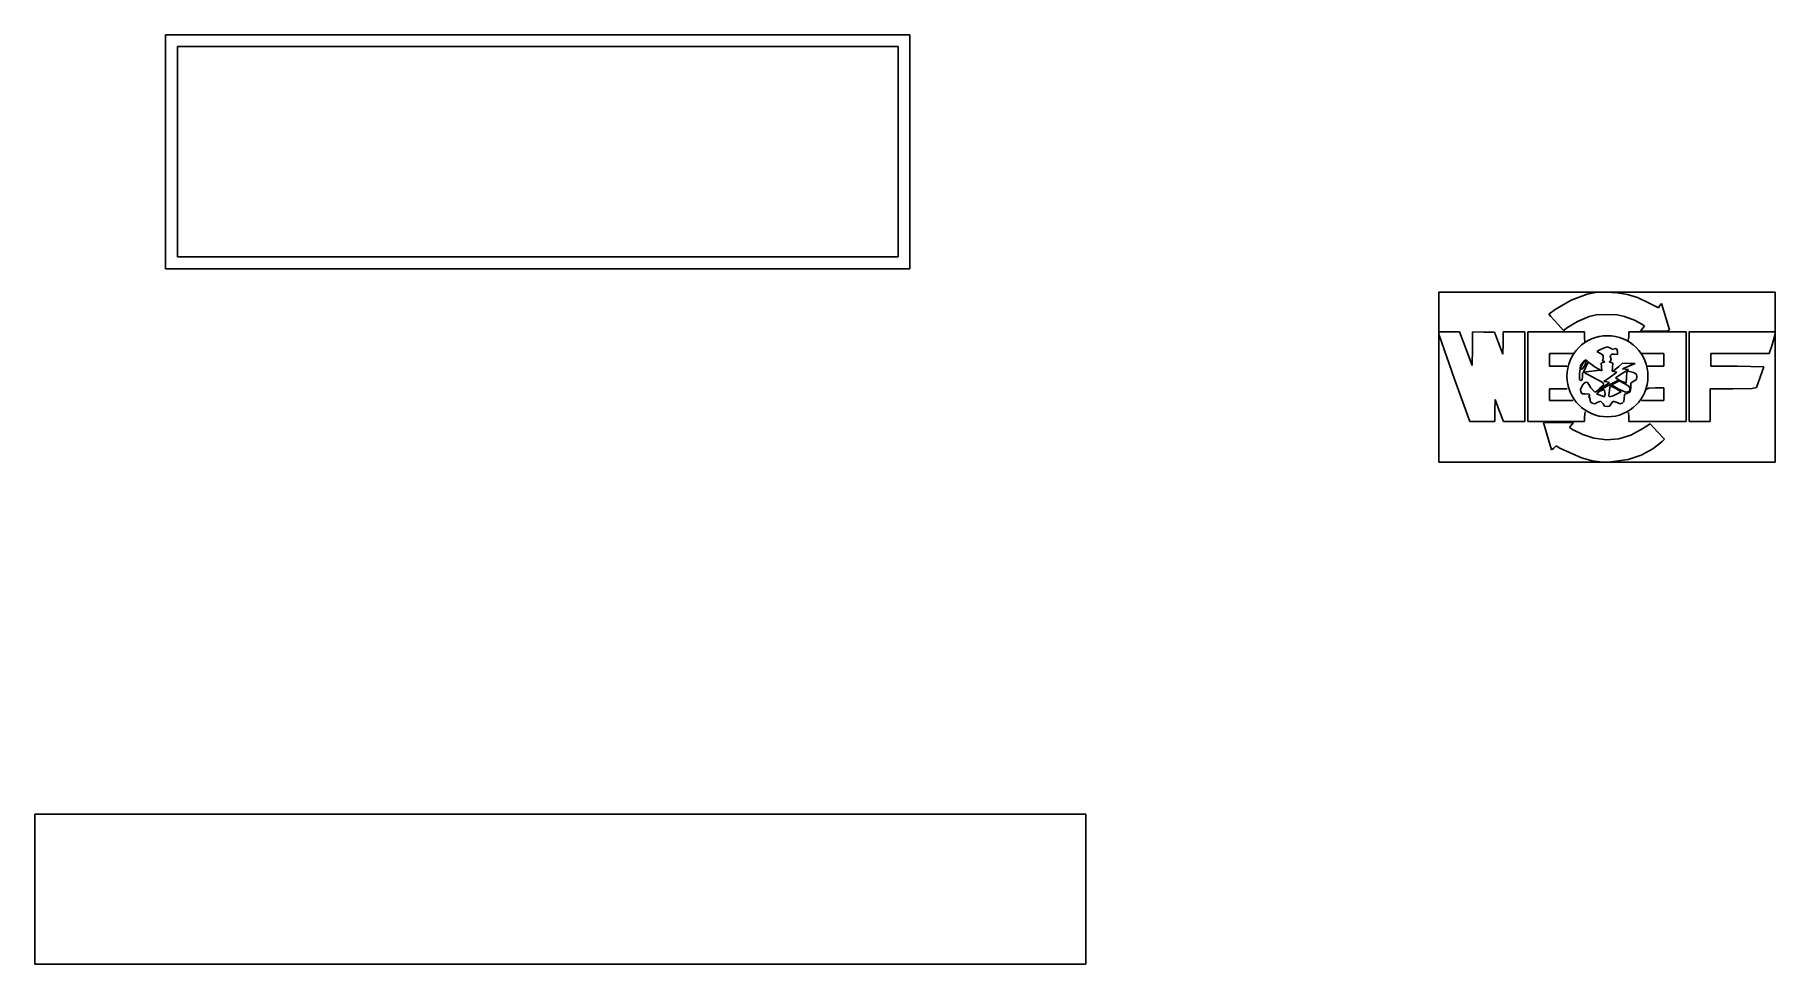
# Model space of a CAD drawing. Extents: x 38 to 185, y -140 to -61.
import ezdxf

# ---------------------------------------------------------------- set-up
doc = ezdxf.new("R2010")
doc.units = 0
doc.layers.add('BLACK', color=7, linetype='CONTINUOUS')

msp = doc.modelspace()

# ---------------------------------------------------------------- linework, layer by layer
at = {"layer": 'BLACK', "linetype": 'CONTINUOUS'}
for p, q in [((49.165, -80.883), (49.165, -61.103)), ((49.165, -61.103), (112.125, -61.103)), ((112.125, -61.103), (112.125, -80.883)), ((50.165, -62.103), (50.165, -79.883)), ((111.125, -62.103), (50.165, -62.103)), ((111.125, -79.883), (111.125, -62.103)), ((112.125, -80.883), (49.165, -80.883)), ((50.165, -79.883), (111.125, -79.883)), ((156.873, -82.8682), (156.873, -97.2554)), ((185.321, -82.8682), (156.873, -82.8682)), ((166.72, -84.3313), (168.062, -83.5535)), ((168.062, -83.5535), (169.422, -83.0279)), ((169.422, -83.0279), (170.111, -82.8932)), ((170.111, -82.8932), (171.015, -82.8683)), ((171.015, -82.8683), (171.992, -82.9132)), ((171.992, -82.9132), (172.84, -83.0577)), ((172.84, -83.0577), (173.674, -83.3308)), ((173.674, -83.3308), (174.613, -83.7614)), ((174.613, -83.7614), (175.442, -84.1794)), ((175.561, -84.0018), (175.716, -83.8241)), ((175.716, -83.8241), (176.393, -86.0524)), ((185.321, -97.2554), (185.321, -82.8682)), ((166.168, -84.7248), (166.72, -84.3313)), ((166.334, -84.9224), (166.168, -84.7248)), ((166.962, -85.6114), (166.334, -84.9224)), ((168.598, -85.3363), (167.759, -85.8482)), ((169.58, -84.9241), (168.598, -85.3363)), ((170.181, -84.7747), (169.58, -84.9241)), ((171.065, -84.7477), (170.181, -84.7747)), ((171.949, -84.7764), (171.065, -84.7477)), ((172.57, -84.919), (171.949, -84.7764)), ((173.414, -85.2404), (172.57, -84.919)), ((174.084, -85.6063), (173.414, -85.2404)), ((175.442, -84.1794), (175.561, -84.0018)), ((156.873, -86.2262), (157.744, -86.2262)), ((156.873, -86.4317), (156.873, -86.2262)), ((158.18, -90.2248), (156.873, -86.4317)), ((157.744, -86.2262), (158.616, -86.2262)), ((158.616, -86.2262), (159.151, -87.6431)), ((159.703, -87.6414), (159.72, -86.2229)), ((159.72, -86.2229), (160.643, -86.2404)), ((160.643, -86.2404), (161.566, -86.2578)), ((161.566, -86.2578), (161.902, -87.1646)), ((162.31, -86.2262), (163.226, -86.2262)), ((162.31, -87.185), (162.31, -86.2262)), ((163.226, -86.2262), (164.143, -86.2262)), ((164.143, -86.2262), (164.143, -90.0193)), ((164.396, -90.0193), (164.396, -86.2262)), ((164.396, -86.2262), (166.798, -86.2262)), ((166.798, -86.2262), (169.201, -86.2262)), ((167.424, -86.103), (166.962, -85.6114)), ((167.759, -85.8482), (167.424, -86.103)), ((169.201, -86.2262), (169.201, -86.6688)), ((169.201, -86.6688), (169.229, -87.1113)), ((172.851, -87.0268), (172.93, -86.6439)), ((172.93, -86.2262), (175.364, -86.2262)), ((172.93, -86.6439), (172.93, -86.2262)), ((173.927, -86.163), (174.092, -85.946)), ((175.174, -86.163), (173.927, -86.163)), ((174.258, -85.729), (174.084, -85.6063)), ((174.092, -85.946), (174.258, -85.729)), ((176.228, -86.1461), (175.174, -86.163)), ((175.364, -86.2262), (177.798, -86.2262)), ((176.393, -86.0524), (176.228, -86.1461)), ((177.798, -86.2262), (177.798, -90.0193)), ((178.051, -90.0193), (178.051, -86.2262)), ((178.051, -86.2262), (181.686, -86.2262)), ((181.686, -86.2262), (185.321, -86.2262)), ((185.321, -86.4001), (185.06, -87.3167)), ((185.321, -86.2262), (185.321, -86.4001)), ((159.151, -87.6431), (159.686, -89.0599)), ((159.686, -89.0599), (159.703, -87.6414)), ((161.902, -87.1646), (162.274, -88.1076)), ((162.274, -88.1076), (162.31, -87.185)), ((167.226, -88.0595), (166.229, -88.0595)), ((166.229, -88.0595), (166.229, -88.5969)), ((168.223, -88.0595), (167.226, -88.0595)), ((170.239, -87.8913), (170.434, -87.7791)), ((170.49, -88.0297), (170.239, -87.8913)), ((170.434, -87.7791), (170.785, -87.6135)), ((170.768, -88.1823), (170.49, -88.0297)), ((170.774, -88.4627), (170.768, -88.1823)), ((170.785, -87.6135), (171.131, -87.4889)), ((171.131, -87.4889), (171.443, -87.6328)), ((171.414, -88.1836), (171.375, -88.3199)), ((171.375, -88.3199), (171.437, -88.5179)), ((171.514, -88.1009), (171.414, -88.1836)), ((171.443, -87.6328), (171.533, -87.7278)), ((171.733, -88.106), (171.514, -88.1009)), ((171.533, -87.7278), (171.596, -87.6905)), ((171.596, -87.6905), (171.8, -87.6273)), ((171.991, -88.1406), (171.733, -88.106)), ((171.8, -87.6273), (171.926, -87.6911)), ((171.926, -87.6911), (171.971, -87.8946)), ((171.971, -87.8946), (171.991, -88.1406)), ((174.952, -88.0595), (174.002, -88.0595)), ((175.902, -88.0595), (174.952, -88.0595)), ((175.902, -88.5969), (175.902, -88.0595)), ((182.341, -88.0595), (179.884, -88.0595)), ((179.884, -88.0595), (179.884, -88.5969)), ((184.798, -88.0595), (182.341, -88.0595)), ((185.06, -87.3167), (184.798, -88.0595)), ((166.229, -88.5969), (166.229, -89.1342)), ((166.229, -89.1342), (166.972, -89.1336)), ((166.972, -89.1336), (167.715, -89.133)), ((168.758, -89.7955), (168.853, -89.08)), ((168.778, -90.2521), (168.758, -89.7955)), ((168.853, -89.08), (169.151, -88.6643)), ((169.024, -88.9507), (168.884, -89.27)), ((168.884, -89.27), (168.915, -89.3718)), ((168.915, -89.3718), (168.992, -89.3773)), ((168.992, -89.3773), (169.199, -89.1368)), ((169.031, -89.7087), (169.011, -89.9877)), ((169.248, -88.7071), (169.024, -88.9507)), ((169.115, -89.64), (169.031, -89.7087)), ((169.115, -89.64), (169.481, -88.8365)), ((169.115, -89.64), (170.498, -89.4715)), ((170.682, -90.4681), (169.115, -89.64)), ((169.151, -88.6643), (169.339, -88.5762)), ((169.199, -89.1368), (169.322, -88.8011)), ((169.199, -89.1368), (169.199, -89.1368)), ((169.322, -88.8011), (169.248, -88.7071)), ((169.339, -88.5762), (169.447, -88.7391)), ((169.447, -88.7391), (170.093, -89.2199)), ((170.093, -89.2199), (170.665, -89.5268)), ((170.604, -88.8636), (170.742, -88.8182)), ((170.621, -89.1725), (170.604, -88.8636)), ((170.665, -89.5268), (170.621, -89.1725)), ((170.725, -88.6695), (170.774, -88.4627)), ((170.813, -88.6917), (170.725, -88.6695)), ((170.742, -88.8182), (170.907, -88.7549)), ((170.907, -88.7549), (170.813, -88.6917)), ((171.383, -88.6917), (171.287, -88.7549)), ((171.287, -88.7549), (171.444, -88.8182)), ((171.918, -89.6288), (171.375, -90.0509)), ((171.437, -88.5179), (171.383, -88.6917)), ((171.444, -88.8182), (171.575, -88.8697)), ((171.561, -89.2133), (171.543, -89.5408)), ((171.543, -89.5408), (171.641, -89.5098)), ((171.543, -89.5408), (171.918, -89.6288)), ((171.575, -88.8697), (171.561, -89.2133)), ((171.641, -89.5098), (172.089, -89.1437)), ((172.614, -89.6009), (172.064, -89.946)), ((172.089, -89.1437), (172.417, -88.8761)), ((172.934, -89.1343), (172.4, -89.3555)), ((172.4, -89.3555), (172.649, -89.3879)), ((172.417, -88.8761), (172.942, -88.8946)), ((172.899, -89.4204), (172.614, -89.6009)), ((172.649, -89.3879), (172.899, -89.4204)), ((172.751, -90.0615), (172.771, -89.658)), ((172.771, -89.658), (172.886, -89.5536)), ((172.886, -89.5536), (173.321, -89.658)), ((173.468, -88.913), (172.934, -89.1343)), ((172.942, -88.8946), (173.468, -88.913)), ((173.321, -89.658), (173.576, -89.8128)), ((174.519, -89.1343), (175.21, -89.1342)), ((175.21, -89.1342), (175.902, -89.1342)), ((175.902, -89.1342), (175.902, -88.5969)), ((179.884, -88.5969), (179.884, -89.1342)), ((179.884, -89.1342), (182.129, -89.1342)), ((182.129, -89.1342), (184.373, -89.1852)), ((184.373, -89.1852), (183.732, -90.9201)), ((159.487, -93.8124), (158.18, -90.2248)), ((164.143, -90.0193), (164.143, -93.8124)), ((164.396, -93.8124), (164.396, -90.0193)), ((166.981, -91.0308), (166.229, -91.0308)), ((166.229, -91.0308), (166.229, -91.5365)), ((167.732, -91.0308), (166.981, -91.0308)), ((168.884, -90.3354), (168.778, -90.2521)), ((168.838, -91.0894), (168.939, -90.9032)), ((168.886, -91.287), (168.838, -91.0894)), ((168.989, -90.2761), (168.884, -90.3354)), ((168.939, -90.9032), (169.074, -90.6527)), ((169.011, -89.9877), (168.989, -90.2761)), ((169.074, -90.6527), (169.242, -90.5091)), ((169.242, -90.5091), (169.388, -90.4651)), ((169.388, -90.4651), (169.465, -90.5263)), ((169.465, -90.5263), (169.724, -90.9632)), ((169.724, -90.9632), (170.067, -91.3159)), ((170.067, -91.3159), (170.176, -91.2766)), ((170.176, -91.2766), (170.493, -90.9871)), ((170.49, -91.2472), (170.193, -91.4766)), ((170.789, -90.8603), (170.275, -91.2548)), ((170.275, -91.2548), (170.67, -91.0602)), ((170.863, -91.0955), (170.49, -91.2472)), ((170.493, -90.9871), (170.817, -90.7004)), ((170.67, -91.0602), (171.508, -90.6024)), ((170.75, -90.548), (170.682, -90.4681)), ((170.817, -90.7004), (170.75, -90.548)), ((171.302, -90.4934), (170.789, -90.8603)), ((171.375, -90.0509), (170.832, -90.4302)), ((170.832, -90.4302), (171.067, -90.4618)), ((170.929, -91.4259), (170.863, -91.0955)), ((171.067, -90.4618), (171.302, -90.4934)), ((171.317, -91.144), (171.246, -91.6155)), ((171.358, -90.7831), (171.317, -91.144)), ((171.828, -91.0156), (171.358, -90.7831)), ((171.799, -90.522), (171.477, -90.7097)), ((171.477, -90.7097), (172.03, -91.0448)), ((171.508, -90.6024), (171.951, -90.367)), ((171.508, -90.6024), (171.508, -90.6024)), ((172.064, -89.946), (171.799, -90.1107)), ((171.799, -90.1107), (172.242, -90.3563)), ((172.122, -90.3709), (171.799, -90.522)), ((172.298, -91.2831), (171.828, -91.0156)), ((171.951, -90.367), (172.085, -90.297)), ((172.03, -91.0448), (172.665, -91.3228)), ((172.589, -90.6213), (172.122, -90.3709)), ((172.242, -90.3563), (172.719, -90.5678)), ((172.971, -90.8554), (172.589, -90.6213)), ((172.665, -91.3228), (172.981, -91.271)), ((172.719, -90.5678), (172.751, -90.0615)), ((173.057, -91.0334), (172.971, -90.8554)), ((172.981, -91.271), (173.057, -91.0334)), ((172.981, -91.271), (172.981, -91.271)), ((173.103, -90.9667), (173.064, -91.2978)), ((173.119, -90.5707), (173.103, -90.9667)), ((173.379, -90.3719), (173.119, -90.5707)), ((173.587, -90.2516), (173.379, -90.3719)), ((173.576, -89.8128), (173.623, -90.0356)), ((173.623, -90.0356), (173.587, -90.2516)), ((174.446, -91.0782), (174.396, -91.1399)), ((174.629, -90.9875), (174.446, -91.0782)), ((175.209, -90.9676), (174.629, -90.9875)), ((175.902, -90.9676), (175.209, -90.9676)), ((175.902, -91.5049), (175.902, -90.9676)), ((177.798, -90.0193), (177.798, -93.8124)), ((178.051, -93.8124), (178.051, -90.0193)), ((181.747, -91.0308), (179.821, -91.0308)), ((179.821, -91.0308), (179.821, -92.4216)), ((183.383, -91.0136), (181.747, -91.0308)), ((183.732, -90.9201), (183.383, -91.0136)), ((161.621, -91.9474), (161.617, -92.8799)), ((161.973, -92.8799), (161.621, -91.9474)), ((166.229, -91.5365), (166.229, -92.0423)), ((166.229, -92.0423), (167.233, -92.0423)), ((167.233, -92.0423), (168.236, -92.0423)), ((168.996, -91.4538), (168.886, -91.287)), ((169.242, -91.4566), (168.996, -91.4538)), ((169.571, -91.4966), (169.242, -91.4566)), ((169.519, -91.7278), (169.583, -91.6295)), ((169.599, -91.7538), (169.519, -91.7278)), ((169.632, -91.5589), (169.571, -91.4966)), ((169.583, -91.6295), (169.632, -91.5589)), ((169.657, -91.9315), (169.599, -91.7538)), ((169.672, -92.1224), (169.657, -91.9315)), ((169.843, -92.2406), (169.672, -92.1224)), ((170.053, -92.3047), (169.843, -92.2406)), ((170.259, -92.1844), (170.053, -92.3047)), ((170.193, -91.4766), (170.89, -91.7232)), ((170.549, -92.0731), (170.259, -92.1844)), ((170.761, -92.3248), (170.549, -92.0731)), ((170.761, -92.3248), (170.761, -92.3248)), ((170.89, -92.5102), (170.761, -92.3248)), ((170.89, -91.7232), (170.929, -91.4259)), ((171.105, -92.548), (170.89, -92.5102)), ((171.316, -92.5121), (171.105, -92.548)), ((171.246, -91.6155), (171.282, -91.7196)), ((171.282, -91.7196), (171.611, -91.6305)), ((171.422, -92.327), (171.316, -92.5121)), ((171.622, -92.0778), (171.422, -92.327)), ((171.611, -91.6305), (172.298, -91.2831)), ((171.611, -91.6305), (171.611, -91.6305)), ((171.959, -92.194), (171.622, -92.0778)), ((172.186, -92.3166), (171.959, -92.194)), ((172.378, -92.245), (172.186, -92.3166)), ((172.529, -92.1112), (172.378, -92.245)), ((172.519, -92.1402), (172.524, -92.1333)), ((172.531, -92.124), (172.524, -92.1332)), ((172.524, -92.1325), (172.531, -92.124)), ((172.524, -92.1332), (172.53, -92.1298)), ((172.524, -92.1329), (172.524, -92.1325)), ((172.524, -92.1333), (172.524, -92.1329)), ((172.533, -91.8655), (172.529, -92.1112)), ((172.53, -92.1298), (172.538, -92.1116)), ((172.581, -91.5226), (172.533, -91.8655)), ((172.832, -91.4101), (172.581, -91.5226)), ((173.064, -91.2978), (172.832, -91.4101)), ((174.003, -92.0423), (174.952, -92.0423)), ((174.952, -92.0423), (175.902, -92.0423)), ((175.902, -92.0423), (175.902, -91.5049)), ((179.821, -92.4216), (179.821, -93.8124)), ((160.551, -93.8124), (159.487, -93.8124)), ((161.614, -93.8124), (160.551, -93.8124)), ((161.617, -92.8799), (161.614, -93.8124)), ((162.325, -93.8124), (161.973, -92.8799)), ((163.234, -93.8124), (162.325, -93.8124)), ((164.143, -93.8124), (163.234, -93.8124)), ((166.798, -93.8124), (164.396, -93.8124)), ((165.848, -94.2814), (165.732, -93.8756)), ((165.732, -93.8756), (167, -93.8756)), ((169.201, -93.8124), (166.798, -93.8124)), ((167, -93.8756), (168.267, -93.8756)), ((168.1, -94.0948), (167.933, -94.3141)), ((168.267, -93.8756), (168.1, -94.0948)), ((169.234, -92.9905), (169.201, -93.4014)), ((169.201, -93.4014), (169.201, -93.8124)), ((172.93, -93.4331), (172.907, -93.0538)), ((172.93, -93.8124), (172.93, -93.4331)), ((175.364, -93.8124), (172.93, -93.8124)), ((174.124, -94.396), (174.732, -93.9928)), ((174.732, -93.9928), (175.35, -94.6405)), ((177.798, -93.8124), (175.364, -93.8124)), ((178.936, -93.8124), (178.051, -93.8124)), ((179.821, -93.8124), (178.936, -93.8124)), ((166.169, -95.4351), (165.848, -94.2814)), ((166.397, -96.21), (166.169, -95.4351)), ((167.933, -94.3141), (168.182, -94.4789)), ((168.182, -94.4789), (169.036, -94.8996)), ((169.036, -94.8996), (169.991, -95.2218)), ((169.991, -95.2218), (171.071, -95.3613)), ((171.071, -95.3613), (172.103, -95.2735)), ((172.103, -95.2735), (173.112, -94.9534)), ((173.112, -94.9534), (174.124, -94.396)), ((175.761, -95.5039), (174.957, -96.1151)), ((175.35, -94.6405), (175.968, -95.2883)), ((175.968, -95.2883), (175.761, -95.5039)), ((166.608, -96.0567), (166.397, -96.21)), ((166.797, -95.8764), (166.608, -96.0567)), ((167.098, -96.0499), (166.797, -95.8764)), ((168.929, -96.8818), (167.098, -96.0499)), ((169.835, -97.1208), (168.929, -96.8818)), ((170.749, -97.2467), (169.835, -97.1208)), ((172.886, -97.0098), (171.223, -97.2485)), ((173.975, -96.6526), (172.886, -97.0098)), ((174.957, -96.1151), (173.975, -96.6526)), ((156.873, -97.2554), (185.321, -97.2554)), ((170.749, -97.2467), (170.749, -97.2467)), ((171.223, -97.2485), (170.749, -97.2467)), ((38.1, -127), (127, -127)), ((38.1, -139.7), (38.1, -127)), ((127, -127), (127, -139.7)), ((127, -139.7), (38.1, -139.7))]:
    msp.add_line(p, q, dxfattribs=at)
at = {"layer": 'BLACK'}
msp.add_circle((171.13, -89.9795), 3.4314, dxfattribs=at)

doc.saveas('drawing.dxf')
